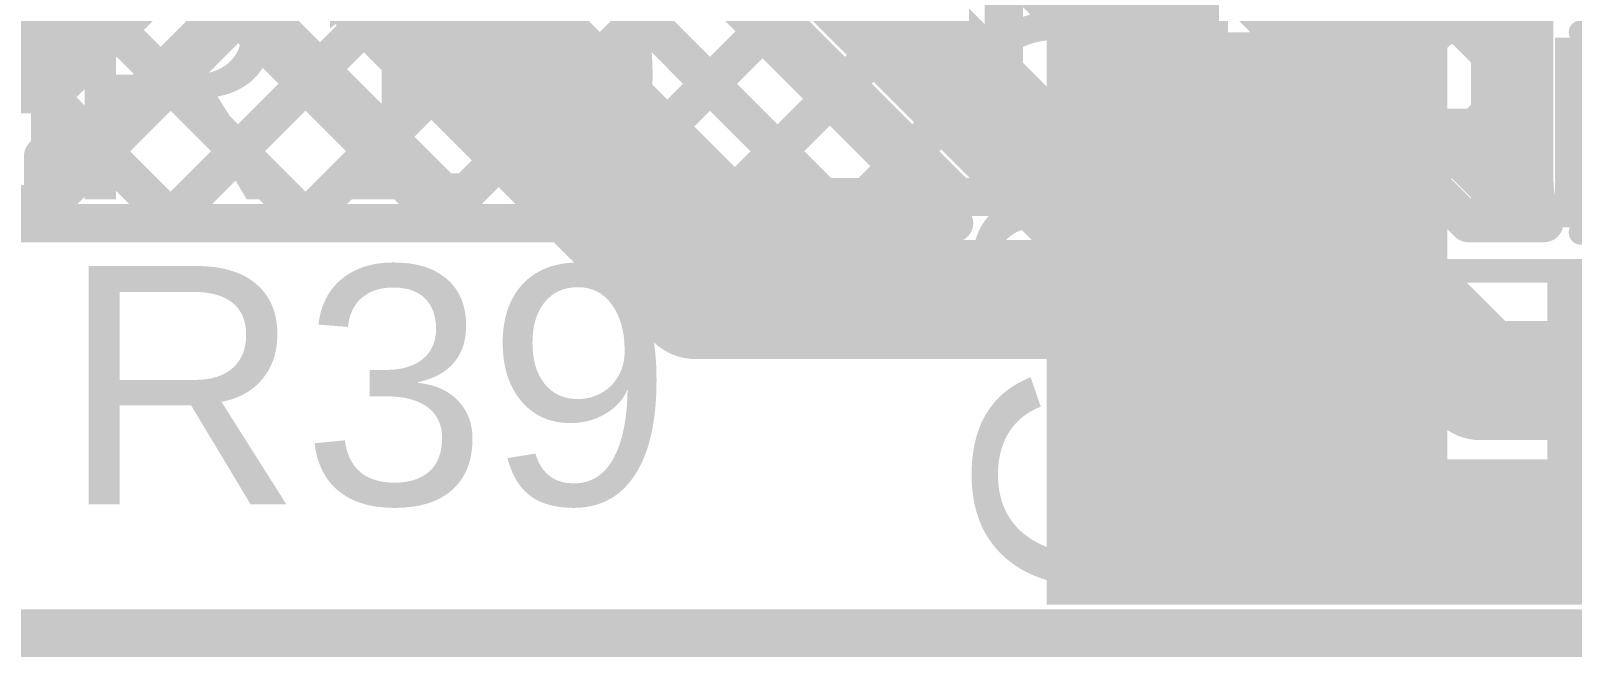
# Model space of a CAD drawing. Header units: millimetres. Extents: x -0.01 to 3.73, y -0.01 to 3.05.
# Drawn here: x 2.4489 to 2.7722, y -0.005 to 0.1263 of the extents above; entities that cross this region are included whole.
import ezdxf

# ---------------------------------------------------------------- set-up
doc = ezdxf.new("R2010")
doc.units = ezdxf.units.MM
doc.header["$MEASUREMENT"] = 0
for name, color, linetype in [('BottomLayer', 5, 'Continuous'), ('Mechanical2', 216, 'Continuous'), ('TopLayer', 1, 'Continuous'), ('TopOverlay', 2, 'Continuous'), ('TopPaste', 8, 'Continuous'), ('TopSolder', 216, 'Continuous')]:
    doc.layers.add(name, color=color, linetype=linetype)
doc.styles.add('Arial', font='', dxfattribs={"height": 0.2})
doc.styles.get('Arial').set_extended_font_data('Arial')

# ---------------------------------------------------------------- blocks, each defined once
blk = doc.blocks.new('R__0603_74')
at = {"layer": 'TopLayer'}
for points in [[(-0.015, 0.0175), (-0.015, -0.0175), (-0.045, -0.0175), (-0.045, 0.0175)], [(0.045, 0.0175), (0.045, -0.0175), (0.015, -0.0175), (0.015, 0.0175)]]:
    blk.add_hatch(color=1, dxfattribs=at).paths.add_polyline_path(points)
at = {"layer": 'TopPaste'}
for points in [[(-0.015, 0.0175), (-0.015, -0.0175), (-0.045, -0.0175), (-0.045, 0.0175)], [(0.045, 0.0175), (0.045, -0.0175), (0.015, -0.0175), (0.015, 0.0175)]]:
    blk.add_hatch(color=8, dxfattribs=at).paths.add_polyline_path(points)
at = {"layer": 'TopSolder'}
for points in [[(-0.011, 0.0215), (-0.011, -0.0215), (-0.049, -0.0215), (-0.049, 0.0215)], [(0.049, 0.0215), (0.049, -0.0215), (0.011, -0.0215), (0.011, 0.0215)]]:
    blk.add_hatch(color=216, dxfattribs=at).paths.add_polyline_path(points)
at = {"layer": 'TopOverlay', "const_width": 0.005}
for points in [[(-0.049, -0.021), (-0.049, 0.021)], [(-0.049, 0.021), (0.049, 0.021)], [(0.049, -0.021), (0.049, 0.021)], [(-0.049, -0.021), (0.049, -0.021)]]:
    blk.add_lwpolyline(points, dxfattribs=at)
at = {"layer": 'TopOverlay', "const_width": 0.0025}
for points in [[(-0.05025, 0.021, 1), (-0.04775, 0.021, 1)], [(-0.05025, 0.021, 1), (-0.04775, 0.021, 1)], [(0.04775, 0.021, 1), (0.05025, 0.021, 1)], [(0.04775, 0.021, 1), (0.05025, 0.021, 1)], [(-0.05025, -0.021, 1), (-0.04775, -0.021, 1)], [(-0.05025, -0.021, 1), (-0.04775, -0.021, 1)], [(0.04775, -0.021, 1), (0.05025, -0.021, 1)], [(0.04775, -0.021, 1), (0.05025, -0.021, 1)]]:
    blk.add_lwpolyline(points, format="xyb", close=True, dxfattribs=at)
blk = doc.blocks.new('C__0603_173')
at = {"layer": 'TopLayer'}
for points in [[(-0.015, 0.0175), (-0.015, -0.0175), (-0.045, -0.0175), (-0.045, 0.0175)], [(0.045, 0.0175), (0.045, -0.0175), (0.015, -0.0175), (0.015, 0.0175)]]:
    blk.add_hatch(color=1, dxfattribs=at).paths.add_polyline_path(points)
at = {"layer": 'TopPaste'}
for points in [[(-0.015, 0.0175), (-0.015, -0.0175), (-0.045, -0.0175), (-0.045, 0.0175)], [(0.045, 0.0175), (0.045, -0.0175), (0.015, -0.0175), (0.015, 0.0175)]]:
    blk.add_hatch(color=8, dxfattribs=at).paths.add_polyline_path(points)
at = {"layer": 'TopSolder'}
for points in [[(-0.01264, 0.01986), (-0.01264, -0.01986), (-0.04736, -0.01986), (-0.04736, 0.01986)], [(0.04736, 0.01986), (0.04736, -0.01986), (0.01264, -0.01986), (0.01264, 0.01986)]]:
    blk.add_hatch(color=216, dxfattribs=at).paths.add_polyline_path(points)
at = {"layer": 'TopOverlay', "const_width": 0.005}
for points in [[(-0.018, 0.021), (-0.049, 0.021)], [(-0.049, 0.021), (-0.049, -0.021)], [(0.049, 0.021), (0.018, 0.021)], [(0.049, 0.021), (0.049, -0.021)], [(-0.018, -0.021), (-0.049, -0.021)], [(0.049, -0.021), (0.018, -0.021)]]:
    blk.add_lwpolyline(points, dxfattribs=at)
at = {"layer": 'TopOverlay', "const_width": 0.0025}
for points in [[(-0.05025, 0.021, 1), (-0.04775, 0.021, 1)], [(-0.05025, 0.021, 1), (-0.04775, 0.021, 1)], [(-0.01925, 0.021, 1), (-0.01675, 0.021, 1)], [(0.01675, 0.021, 1), (0.01925, 0.021, 1)], [(0.04775, 0.021, 1), (0.05025, 0.021, 1)], [(0.04775, 0.021, 1), (0.05025, 0.021, 1)], [(-0.05025, -0.021, 1), (-0.04775, -0.021, 1)], [(-0.05025, -0.021, 1), (-0.04775, -0.021, 1)], [(-0.01925, -0.021, 1), (-0.01675, -0.021, 1)], [(0.01675, -0.021, 1), (0.01925, -0.021, 1)], [(0.04775, -0.021, 1), (0.05025, -0.021, 1)], [(0.04775, -0.021, 1), (0.05025, -0.021, 1)]]:
    blk.add_lwpolyline(points, format="xyb", close=True, dxfattribs=at)

msp = doc.modelspace()

# ---------------------------------------------------------------- hatches: boundary and pattern name
at = {"layer": 'TopLayer'}
for points in [[(2.662, 0.006), (2.7, 0.006), (2.7, 0.303), (2.662, 0.303)], [(2.671, 0.006), (2.746, 0.006), (2.746, 0.126), (2.671, 0.126)], [(3.121, 0.006), (3.121, 0.028), (2.671, 0.028), (2.671, 0.006)]]:
    msp.add_hatch(color=1, dxfattribs=at).paths.add_polyline_path(points)

# ---------------------------------------------------------------- linework, layer by layer
at = {"layer": 'BottomLayer'}
for points, const_width in [([(2.495, 0.264), (2.738, 0.021)], 0.025), ([(2.46412, 0.2425), (2.62062, 0.086)], 0.008), ([(2.48609, 0.2425), (2.64259, 0.086)], 0.008), ([(2.6595, 0.18854), (2.76204, 0.086)], 0.008), ([(2.638, 0.168), (2.753, 0.053)], 0.025), ([(2.6595, 0.17691), (2.75041, 0.086)], 0.008), ([(2.44995, 0.1215), (2.4933, 0.16485)], 0.025), ([(2.47731, 0.086), (2.55995, 0.16864)], 0.008), ([(2.5186, 0.15974), (2.59234, 0.086)], 0.008), ([(2.5056, 0.086), (2.5741, 0.1545)], 0.008), ([(2.76428, 0.09522), (2.76428, 0.1527)], 0.008), ([(2.44903, 0.086), (2.50474, 0.14171)], 0.008), ([(2.50705, 0.143), (2.56405, 0.086)], 0.008), ([(2.46515, 0.1063), (2.4984, 0.13955)], 0.008), ([(2.53388, 0.086), (2.58824, 0.14036)], 0.008), ([(2.4225, 0.1215), (2.44995, 0.1215)], 0.025), ([(2.49031, 0.13146), (2.53577, 0.086)], 0.008), ([(2.71285, 0.12355), (2.71995, 0.13065)], 0.008), ([(2.74769, 0.12864), (2.76428, 0.11205)], 0.008), ([(2.56217, 0.086), (2.60238, 0.12621)], 0.008), ([(2.727, 0.10941), (2.74411, 0.12653)], 0.008), ([(2.47617, 0.11731), (2.50749, 0.086)], 0.008), ([(2.74114, 0.09527), (2.76428, 0.11841)], 0.008), ([(2.59045, 0.086), (2.61652, 0.11207)], 0.008), ([(2.4617, 0.1035), (2.4792, 0.086)], 0.008), ([(2.4515, 0.09), (2.4515, 0.10006)], 0.008), ([(2.61873, 0.086), (2.63066, 0.09793)], 0.008), ([(2.3885, 0.09), (2.4515, 0.09)], 0.008), ([(2.44692, 0.09), (2.45092, 0.086)], 0.008), ([(2.76016, 0.086), (2.76478, 0.09062)], 0.008), ([(2.345, 0.086), (2.64259, 0.086)], 0.008), ([(2.75041, 0.086), (2.76636, 0.086)], 0.008), ([(2.753, 0.053), (2.828, 0.053)], 0.025), ([(2.738, 0.021), (2.86, 0.021)], 0.025)]:
    msp.add_lwpolyline(points, dxfattribs=dict(at, const_width=const_width))
at = {"layer": 'BottomLayer', "const_width": 0.008}
for points in [[(2.7565, 0.146, -1), (2.7135, 0.146)], [(2.46515, 0.1063, -0.180239), (2.4515, 0.10006)], [(2.46515, 0.1063, -0.180239), (2.4515, 0.10006)], [(2.76636, 0.086, -0.111258), (2.76428, 0.09522)], [(2.76636, 0.086, -0.111258), (2.76428, 0.09522)]]:
    msp.add_lwpolyline(points, format="xyb", dxfattribs=at)
at = {"layer": 'BottomLayer'}
for points, const_width in [([(2.4437, 0.1215, 1), (2.4562, 0.1215, 1)], 0.0125), ([(2.4437, 0.1215, 1), (2.4562, 0.1215, 1)], 0.0125), ([(2.74569, 0.12864, 1), (2.74969, 0.12864, 1)], 0.004), ([(2.60038, 0.12621, 1), (2.60438, 0.12621, 1)], 0.004), ([(2.74211, 0.12653, 1), (2.74611, 0.12653, 1)], 0.004), ([(2.71085, 0.12355, 1), (2.71485, 0.12355, 1)], 0.004), ([(2.47417, 0.11731, 1), (2.47817, 0.11731, 1)], 0.004), ([(2.76228, 0.11841, 1), (2.76628, 0.11841, 1)], 0.004), ([(2.61452, 0.11207, 1), (2.61852, 0.11207, 1)], 0.004), ([(2.725, 0.10941, 1), (2.729, 0.10941, 1)], 0.004), ([(2.76228, 0.11205, 1), (2.76628, 0.11205, 1)], 0.004), ([(2.46315, 0.1063, 1), (2.46715, 0.1063, 1)], 0.004), ([(2.46315, 0.1063, 1), (2.46715, 0.1063, 1)], 0.004), ([(2.46315, 0.1063, 1), (2.46715, 0.1063, 1)], 0.004), ([(2.4597, 0.1035, 1), (2.4637, 0.1035, 1)], 0.004), ([(2.4495, 0.10006, 1), (2.4535, 0.10006, 1)], 0.004), ([(2.4495, 0.10006, 1), (2.4535, 0.10006, 1)], 0.004), ([(2.4495, 0.10006, 1), (2.4535, 0.10006, 1)], 0.004), ([(2.62866, 0.09793, 1), (2.63266, 0.09793, 1)], 0.004), ([(2.73914, 0.09527, 1), (2.74314, 0.09527, 1)], 0.004), ([(2.76228, 0.09522, 1), (2.76628, 0.09522, 1)], 0.004), ([(2.76228, 0.09522, 1), (2.76628, 0.09522, 1)], 0.004), ([(2.76228, 0.09522, 1), (2.76628, 0.09522, 1)], 0.004), ([(2.44492, 0.09, 1), (2.44892, 0.09, 1)], 0.004), ([(2.4495, 0.09, 1), (2.4535, 0.09, 1)], 0.004), ([(2.4495, 0.09, 1), (2.4535, 0.09, 1)], 0.004), ([(2.76278, 0.09062, 1), (2.76678, 0.09062, 1)], 0.004), ([(2.44703, 0.086, 1), (2.45103, 0.086, 1)], 0.004), ([(2.44892, 0.086, 1), (2.45292, 0.086, 1)], 0.004), ([(2.47531, 0.086, 1), (2.47931, 0.086, 1)], 0.004), ([(2.4772, 0.086, 1), (2.4812, 0.086, 1)], 0.004), ([(2.5036, 0.086, 1), (2.5076, 0.086, 1)], 0.004), ([(2.50549, 0.086, 1), (2.50949, 0.086, 1)], 0.004), ([(2.53188, 0.086, 1), (2.53588, 0.086, 1)], 0.004), ([(2.53377, 0.086, 1), (2.53777, 0.086, 1)], 0.004), ([(2.56017, 0.086, 1), (2.56417, 0.086, 1)], 0.004), ([(2.56205, 0.086, 1), (2.56605, 0.086, 1)], 0.004), ([(2.58845, 0.086, 1), (2.59245, 0.086, 1)], 0.004), ([(2.59034, 0.086, 1), (2.59434, 0.086, 1)], 0.004), ([(2.61673, 0.086, 1), (2.62073, 0.086, 1)], 0.004), ([(2.61862, 0.086, 1), (2.62262, 0.086, 1)], 0.004), ([(2.64059, 0.086, 1), (2.64459, 0.086, 1)], 0.004), ([(2.64059, 0.086, 1), (2.64459, 0.086, 1)], 0.004), ([(2.74841, 0.086, 1), (2.75241, 0.086, 1)], 0.004), ([(2.74841, 0.086, 1), (2.75241, 0.086, 1)], 0.004), ([(2.75816, 0.086, 1), (2.76216, 0.086, 1)], 0.004), ([(2.76004, 0.086, 1), (2.76404, 0.086, 1)], 0.004), ([(2.76436, 0.086, 1), (2.76836, 0.086, 1)], 0.004), ([(2.76436, 0.086, 1), (2.76836, 0.086, 1)], 0.004), ([(2.76436, 0.086, 1), (2.76836, 0.086, 1)], 0.004), ([(2.74675, 0.053, 1), (2.75925, 0.053, 1)], 0.0125), ([(2.74675, 0.053, 1), (2.75925, 0.053, 1)], 0.0125), ([(2.73175, 0.021, 1), (2.74425, 0.021, 1)], 0.0125), ([(2.73175, 0.021, 1), (2.74425, 0.021, 1)], 0.0125)]:
    msp.add_lwpolyline(points, format="xyb", close=True, dxfattribs=dict(at, const_width=const_width))
at = {"layer": 'Mechanical2', "const_width": 0.01}
msp.add_lwpolyline([(0, 0), (3.621, 0)], dxfattribs=at)
at = {"layer": 'TopLayer'}
for points, const_width in [([(2.653, 0.0915), (2.653, 0.26958)], 0.008), ([(2.5148, 0.24839), (2.653, 0.11019)], 0.008), ([(2.5148, 0.22011), (2.64341, 0.0915)], 0.008), ([(2.56829, 0.12041), (2.653, 0.20512)], 0.008), ([(2.5148, 0.19182), (2.61512, 0.0915)], 0.008), ([(2.58244, 0.10627), (2.653, 0.17683)], 0.008), ([(2.4933, 0.165), (2.5883, 0.07)], 0.025), ([(2.51856, 0.17014), (2.5972, 0.0915)], 0.008), ([(2.59658, 0.09213), (2.653, 0.14855)], 0.008), ([(2.453, 0.11826), (2.47824, 0.1435)], 0.008), ([(2.453, 0.086), (2.453, 0.1435)], 0.008), ([(2.47827, 0.1435), (2.53577, 0.086)], 0.008), ([(2.453, 0.14049), (2.50749, 0.086)], 0.008), ([(2.48838, 0.13951), (2.54189, 0.086)], 0.008), ([(2.453, 0.08997), (2.49546, 0.13243)], 0.008), ([(2.755, 0.086), (2.755, 0.135)], 0.008), ([(2.755, 0.086), (2.755, 0.135)], 0.008), ([(2.762, 0.086), (2.762, 0.1315)], 0.008), ([(2.62423, 0.0915), (2.653, 0.12027)], 0.008), ([(2.755, 0.12133), (2.762, 0.11433)], 0.008), ([(2.47731, 0.086), (2.5096, 0.11829)], 0.008), ([(2.755, 0.10913), (2.762, 0.11613)], 0.008), ([(2.453, 0.1122), (2.4792, 0.086)], 0.008), ([(2.726, 0.105), (2.751, 0.105)], 0.01), ([(2.5056, 0.086), (2.52375, 0.10415)], 0.008), ([(2.755, 0.09304), (2.762, 0.08604)], 0.008), ([(2.53388, 0.086), (2.53789, 0.09001)], 0.008), ([(2.5972, 0.0915), (2.653, 0.0915)], 0.008), ([(2.453, 0.086), (2.54189, 0.086)], 0.008), ([(2.755, 0.086), (2.762, 0.086)], 0.008), ([(2.5883, 0.07), (2.72, 0.07)], 0.025), ([(2.72, 0.068), (2.726, 0.062)], 0.025)]:
    msp.add_lwpolyline(points, dxfattribs=dict(at, const_width=const_width))
for points, const_width in [([(2.56629, 0.12041, 1), (2.57029, 0.12041, 1)], 0.004), ([(2.651, 0.12027, 1), (2.655, 0.12027, 1)], 0.004), ([(2.753, 0.12133, 1), (2.757, 0.12133, 1)], 0.004), ([(2.451, 0.11826, 1), (2.455, 0.11826, 1)], 0.004), ([(2.5076, 0.11829, 1), (2.5116, 0.11829, 1)], 0.004), ([(2.76, 0.11613, 1), (2.764, 0.11613, 1)], 0.004), ([(2.76, 0.11433, 1), (2.764, 0.11433, 1)], 0.004), ([(2.451, 0.1122, 1), (2.455, 0.1122, 1)], 0.004), ([(2.651, 0.11019, 1), (2.655, 0.11019, 1)], 0.004), ([(2.58044, 0.10627, 1), (2.58444, 0.10627, 1)], 0.004), ([(2.7235, 0.105, 1), (2.7285, 0.105, 1)], 0.005), ([(2.7485, 0.105, 1), (2.7535, 0.105, 1)], 0.005), ([(2.753, 0.10913, 1), (2.757, 0.10913, 1)], 0.004), ([(2.52175, 0.10415, 1), (2.52575, 0.10415, 1)], 0.004), ([(2.753, 0.09304, 1), (2.757, 0.09304, 1)], 0.004), ([(2.451, 0.08997, 1), (2.455, 0.08997, 1)], 0.004), ([(2.53589, 0.09001, 1), (2.53989, 0.09001, 1)], 0.004), ([(2.59458, 0.09213, 1), (2.59858, 0.09213, 1)], 0.004), ([(2.5952, 0.0915, 1), (2.5992, 0.0915, 1)], 0.004), ([(2.5952, 0.0915, 1), (2.5992, 0.0915, 1)], 0.004), ([(2.61312, 0.0915, 1), (2.61712, 0.0915, 1)], 0.004), ([(2.62223, 0.0915, 1), (2.62623, 0.0915, 1)], 0.004), ([(2.64141, 0.0915, 1), (2.64541, 0.0915, 1)], 0.004), ([(2.651, 0.0915, 1), (2.655, 0.0915, 1)], 0.004), ([(2.651, 0.0915, 1), (2.655, 0.0915, 1)], 0.004), ([(2.451, 0.086, 1), (2.455, 0.086, 1)], 0.004), ([(2.451, 0.086, 1), (2.455, 0.086, 1)], 0.004), ([(2.47531, 0.086, 1), (2.47931, 0.086, 1)], 0.004), ([(2.4772, 0.086, 1), (2.4812, 0.086, 1)], 0.004), ([(2.5036, 0.086, 1), (2.5076, 0.086, 1)], 0.004), ([(2.50549, 0.086, 1), (2.50949, 0.086, 1)], 0.004), ([(2.53188, 0.086, 1), (2.53588, 0.086, 1)], 0.004), ([(2.53377, 0.086, 1), (2.53777, 0.086, 1)], 0.004), ([(2.53989, 0.086, 1), (2.54389, 0.086, 1)], 0.004), ([(2.53989, 0.086, 1), (2.54389, 0.086, 1)], 0.004), ([(2.753, 0.086, 1), (2.757, 0.086, 1)], 0.004), ([(2.753, 0.086, 1), (2.757, 0.086, 1)], 0.004), ([(2.753, 0.086, 1), (2.757, 0.086, 1)], 0.004), ([(2.76, 0.08604, 1), (2.764, 0.08604, 1)], 0.004), ([(2.76, 0.086, 1), (2.764, 0.086, 1)], 0.004), ([(2.76, 0.086, 1), (2.764, 0.086, 1)], 0.004), ([(2.58205, 0.07, 1), (2.59455, 0.07, 1)], 0.0125), ([(2.58205, 0.07, 1), (2.59455, 0.07, 1)], 0.0125), ([(2.71375, 0.07, 1), (2.72625, 0.07, 1)], 0.0125), ([(2.71375, 0.068, 1), (2.72625, 0.068, 1)], 0.0125), ([(2.71975, 0.062, 1), (2.73225, 0.062, 1)], 0.0125)]:
    msp.add_lwpolyline(points, format="xyb", close=True, dxfattribs=dict(at, const_width=const_width))

# ---------------------------------------------------------------- block references
at = {"rotation": 180}
msp.add_blockref('C__0603_173', (2.756, 0.105), dxfattribs=at)
msp.add_blockref('R__0603_74', (2.756, 0.055))

# ---------------------------------------------------------------- texts
at = {"layer": 'TopOverlay', "style": 'Arial'}
for s, p in [('R19', (2.45452, 0.09101)), ('R39', (2.45535, 0.02701))]:
    msp.add_text(s, height=0.05, dxfattribs=at).set_placement(p)
msp.add_text('C29', height=0.05, rotation=90, dxfattribs=at).set_placement((2.69699, 0.00635))

doc.saveas('drawing.dxf')
